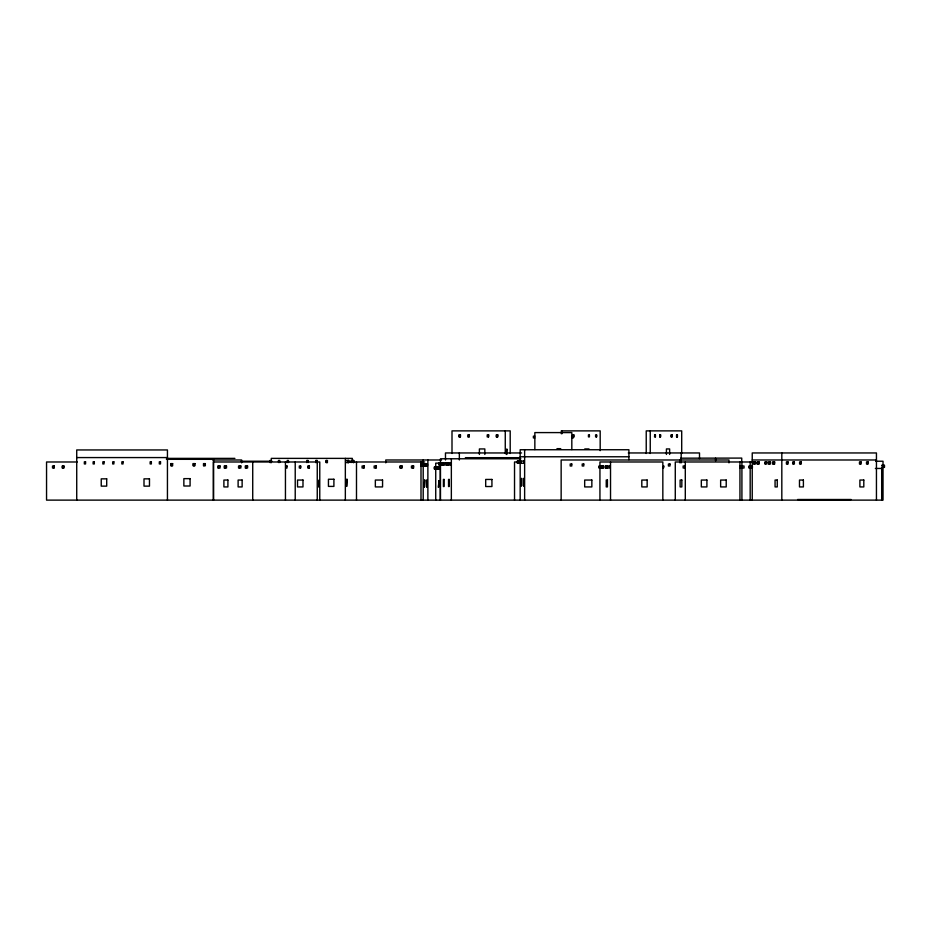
<?xml version="1.0" encoding="UTF-8"?>
<svg xmlns="http://www.w3.org/2000/svg" width="931" height="931" viewBox="0 0 931 931"><rect width="100%" height="100%" fill="white"/><g stroke="black" fill="none" stroke-linecap="round" stroke-linejoin="round"><path stroke-width="1.4" d="M573.193 434.893L574.159 434.893L574.159 436.907L573.193 436.907L573.217 434.893M596.55 434.893L595.584 434.893L595.607 436.907L596.55 436.907L596.55 434.893L596.527 436.907M654.54 434.893L655.424 434.893L655.424 436.907L654.54 436.907L654.714 434.893M534.848 436.162L533.393 436.162L533.393 437.942L534.848 437.942M571.82 436.162L573.275 436.162L573.275 437.942L571.82 437.942M556.959 448.661L560.73 448.661M584.749 448.94L589.009 448.94M521.581 452.955L445.46 452.955L445.507 459.984M628.285 452.955L699.507 452.955L699.507 458.576M520.173 456.772L628.902 456.772M76.726 457.575L167.44 457.575M465.372 457.68L519.486 457.68M680.736 458.18L741.739 458.087L741.739 462.428M166.509 458.378L234.915 458.378M520.86 458.774L440.479 458.774L440.479 500.122M166.428 459.32L213.502 459.32L213.502 500.122M212.803 459.984L241.641 459.984L241.641 462.847M441.538 459.984L385.783 459.984L385.783 462.847M752.236 459.984L876.443 459.984M269.92 460.461L269.978 462.544M270.502 460.461L270.444 462.544M308.045 460.461L306.73 460.461L306.73 462.556M317.203 460.461L315.888 460.461L315.888 462.556M348.822 460.461L345.68 460.461L345.68 462.556L348.822 462.556L348.753 460.461M241.082 461.229L272.027 461.229M875.664 461.229L883.019 461.229L883.019 500.122L46.55 500.122L46.55 461.985L77.25 461.985M348.345 461.985L424.722 461.985M518.23 461.985L514.529 461.985L514.529 500.122M753.179 461.985L675.278 461.985L675.278 500.122M327.456 462.556L326.141 462.556L326.141 460.461L327.456 460.461L327.351 462.556M446.03 462.916L438.99 462.916L438.99 464.976L446.03 464.976L445.879 462.916M441.341 463.138L435.731 463.138L435.731 500.122M421.021 463.999L427.527 463.999L427.457 466L421.021 466L421.091 463.999M881.622 465.314L884.45 465.314L884.45 467.362L881.622 467.362M685.297 466L683.156 466L683.156 468.014L685.297 468.014M739.947 466L744.02 466L744.02 468.014L739.947 468.014M875.373 468.456L881.692 468.456L881.692 500.122M797.576 499.505L851.155 499.505M884.345 465.314L884.345 467.362M882.355 465.314L882.355 467.362M876.443 500.122L876.443 452.955L752.236 452.955L752.236 500.122M867.343 461.985L867.343 463.999M860.314 461.985L860.314 463.999M800.451 461.985L800.451 463.999M793.515 461.985L793.515 463.999M787.254 461.985L787.254 463.999M781.819 452.955L781.819 500.122M774.196 461.985L774.196 463.999M773.172 461.985L773.172 463.999M769.076 461.985L769.076 463.999M765.422 461.985L765.422 463.999M758.637 461.985L758.637 463.999M757.613 461.985L757.613 463.999M754.11 461.985L754.11 463.999M750.561 466L750.561 468.014M750.386 466L750.386 468.014M750.177 461.985L750.177 500.122M749.304 466L749.304 468.014M742.1 466L742.1 468.014M741.914 461.985L741.914 500.122M739.947 461.985L739.947 500.122M728.973 462.847L728.973 459.984L561.149 459.984L561.149 500.122M715.59 458.18L715.59 461.066M685.297 461.985L685.297 500.122M681.701 453.478L681.701 430.878L646.23 430.878L646.23 453.478M681.178 452.955L681.178 462.847M679.967 459.984L679.967 462.847M677.256 434.893L677.256 436.907M676.721 434.893L676.721 436.907M671.879 434.893L671.879 436.907M671.344 434.893L671.344 436.907M669.633 454.444L669.633 448.94L666.421 448.94L666.421 454.444M662.837 500.122L662.837 461.985L599.936 461.985L599.936 500.122M660.405 434.893L660.405 436.907M659.87 434.893L659.87 436.907M655.249 434.893L655.249 436.907M650.245 430.878L650.245 453.478M628.902 459.658L628.902 449.743L520.173 449.743L520.173 500.122M610.527 461.985L610.527 500.122M607.454 466L607.454 468.014M607.198 466L607.198 468.014M605.476 466L605.476 468.014M603.044 466L603.044 468.014M601.403 466L601.403 468.014M601.24 466L601.24 468.014M600.984 466L600.984 468.014M600.181 450.651L600.181 430.878L561.312 430.878L561.312 433.706M599.343 466L599.343 468.014M571.82 449.557L571.82 432.589L534.848 432.589L534.848 449.557M561.998 430.878L561.998 433.706M524.63 449.743L524.63 500.122M521.011 461.101L520.953 463.277M518.66 461.101L518.718 463.277M518.23 461.101L518.23 463.277M518.171 461.101L518.171 463.277M517.764 461.101L517.694 463.277M510.2 453.478L510.2 430.878L452 430.878L452 453.478M506.848 454.444L506.848 448.94L506.301 454.444M505.265 430.878L505.265 453.478M497.515 434.893L497.515 436.907M496.537 434.893L496.537 436.907M488.414 434.893L488.414 436.907M484.83 454.444L484.83 448.94L479.395 448.94L479.395 454.444M468.98 434.893L468.98 436.907M460.263 434.893L460.263 436.907M459.274 434.893L459.274 436.907M459.344 452.955L459.344 459.984M451.349 458.774L451.349 500.122M450.371 462.916L450.371 464.976M448.114 462.916L448.114 464.976M447.974 462.916L447.974 464.976M447.02 462.916L447.02 464.976M443.622 462.916L443.622 464.976M443.482 462.916L443.482 464.976M442.528 462.916L442.388 464.976M441.352 462.916L441.201 464.976M440.282 464.557L440.282 500.122M440.037 462.916L440.188 464.976M439.735 467.025L439.735 468.968M439.141 462.916L439.141 464.976M439.001 467.025L439.001 468.968M437.977 467.025L437.977 468.968M437.873 467.025L437.873 468.968M437.128 467.025L437.128 468.968M437.023 467.025L437.023 468.968M435.312 467.025L435.196 468.968M434.498 467.025L434.498 468.968M427.876 459.984L427.876 500.122M427.05 463.999L427.05 466M426.992 463.999L426.992 466M424.897 463.999L424.955 466M424.489 463.999L424.42 466M423.198 459.984L423.198 500.122M422.965 463.999L423.023 466M422.546 463.999L422.488 466M421.545 463.999L421.475 466M420.998 461.985L420.998 500.122M413.05 466L413.05 468.014M401.494 466L401.494 468.014M400.481 466L400.481 468.014M375.752 466L375.752 468.014M363.672 466L363.672 468.014M356.492 461.985L356.492 500.122M353.757 462.556L353.757 460.461L351.068 460.461L351.138 462.556M353.699 460.461L353.699 462.556M353.233 460.461L353.175 462.556M352.325 461.252L352.325 458.378L271.293 458.378L271.293 462.695M347.787 460.461L347.845 462.556M345.343 458.378L345.343 500.122M326.257 460.461L326.257 462.556M319.764 500.122L319.764 461.985L213.42 461.985L213.42 500.122M317.25 461.985L317.25 500.122M317.087 460.461L317.203 462.556M315.993 460.461L315.993 462.556M309.278 466L309.278 468.014M308.184 466L308.184 468.014M307.94 460.461L308.045 462.556M300.515 466L300.515 468.014M295.22 461.985L295.22 500.122M288.529 462.556L288.424 460.461L287.214 460.461L287.33 462.556M285.445 461.985L285.445 500.122M279.661 462.556L279.766 460.461L278.45 460.461L278.567 462.556M252.72 461.985L252.72 500.122M246.168 466L246.168 468.014M239.442 466L239.442 468.014M225.104 466L225.104 468.014M218.669 466L218.669 468.014M203.959 463.615L203.959 465.756M194.439 463.615L194.439 465.756M193.52 463.615L193.52 465.756M172.165 463.615L172.165 465.756M171.257 463.615L171.257 465.756M167.44 500.122L167.44 449.952L76.726 449.952L76.726 500.122M63.622 466L63.622 468.014M62.528 466L62.528 468.014M53.858 466L53.858 468.014M460.473 434.893L459.064 434.893L459.064 436.907L460.473 436.907L460.473 434.893M469.189 434.893L467.781 434.893L467.781 436.907L469.189 436.907L469.189 434.893M488.624 434.893L487.216 434.893L487.216 436.907L488.624 436.907L488.624 434.893M497.736 434.893L496.328 434.893L496.328 436.907L497.736 436.907L497.736 434.893M589.404 434.893L588.439 434.893L588.462 436.907L589.404 436.907L589.404 434.893M660.568 434.893L659.695 434.893L659.695 436.907L660.568 436.907L660.568 434.893M672.054 434.893L671.17 434.893L671.17 436.907L672.054 436.907L672.054 434.893M677.431 434.893L676.546 434.893L676.546 436.907L677.431 436.907L677.431 434.893M524.293 461.101L517.264 461.101L517.264 463.277L524.293 463.277L524.234 461.101M85.559 461.823L84.349 461.823L84.349 463.952L85.559 463.952L85.559 461.823M94.322 461.823L93.123 461.823L93.123 463.952L94.322 463.952L94.322 461.823M104.028 461.823L102.829 461.823L102.829 463.952L104.028 463.952L104.028 461.823M113.873 461.823L112.674 461.823L112.674 463.952L113.873 463.952L113.873 461.823M123.032 461.823L121.833 461.823L121.833 463.952L123.032 463.952L123.032 461.823M151.357 461.823L150.147 461.823L150.147 463.952L151.357 463.952L151.357 461.823M160.516 461.823L159.317 461.823L159.317 463.952L160.516 463.952L160.516 461.823M755.623 461.985L753.633 461.985L753.633 463.999L755.623 463.999L755.623 461.985M759.126 461.985L757.136 461.985L757.136 463.999L759.126 463.999L759.126 461.985M766.923 461.985L764.933 461.985L764.933 463.999L766.923 463.999L766.923 461.985M770.577 461.985L768.587 461.985L768.587 463.999L770.577 463.999L770.577 461.985M774.673 461.985L772.695 461.985L772.695 463.999L774.673 463.999L774.673 461.985M788.115 461.985L786.416 461.985L786.416 463.999L788.115 463.999L788.115 461.985M794.376 461.985L792.677 461.985L792.677 463.999L794.376 463.999L794.376 461.985M801.312 461.985L799.613 461.985L799.613 463.999L801.312 463.999L801.312 461.985M861.175 461.985L859.476 461.985L859.476 463.999L861.175 463.999L861.175 461.985M868.204 461.985L866.505 461.985L866.505 463.999L868.204 463.999L868.204 461.985M450.523 462.916L446.88 462.916L446.88 464.976L450.523 464.976L450.523 462.916M172.631 463.615L170.804 463.615L170.804 465.756L172.631 465.756L172.631 463.615M194.893 463.615L193.066 463.615L193.066 465.756L194.893 465.756L194.893 463.615M205.332 463.615L203.493 463.615L203.493 465.756L205.332 465.756L205.332 463.615M571.785 463.999L570.203 463.999L570.203 466L571.785 466L571.785 463.999M583.784 463.999L582.212 463.999L582.212 466L583.784 466L583.784 463.999M669.983 463.999L668.411 463.999L668.411 466L669.983 466L669.983 463.999M54.114 466L52.52 466L52.52 468.014L54.114 468.014L54.114 466M63.867 466L62.272 466L62.272 468.014L63.867 468.014L63.867 466M220.077 466L217.784 466L217.784 468.014L220.077 468.014L220.077 466M226.512 466L224.22 466L224.22 468.014L226.512 468.014L226.512 466M240.85 466L238.557 466L238.557 468.014L240.85 468.014L240.85 466M247.576 466L245.284 466L245.284 468.014L247.576 468.014L247.576 466M287.027 466L285.724 466L285.724 468.014L287.027 468.014L287.027 466M300.62 466L299.305 466L299.305 468.014L300.62 468.014L300.62 466M309.383 466L308.068 466L308.068 468.014L309.383 468.014L309.383 466M364.254 466L362.089 466L362.089 468.014L364.254 468.014L364.254 466M376.322 466L374.157 466L374.157 468.014L376.322 468.014L376.322 466M402.076 466L399.911 466L399.911 468.014L402.076 468.014L402.076 466M413.632 466L411.467 466L411.467 468.014L413.632 468.014L413.632 466M603.3 466L599.087 466L599.087 468.014L603.3 468.014L603.3 466M609.514 466L605.22 466L605.22 468.014L609.514 468.014L609.514 466M663.698 466L663.442 468.014L663.698 466M752.399 466L749.129 466L749.129 468.014L752.399 468.014L752.399 466M439.851 467.025L434.381 467.025L434.381 468.968L439.851 468.968L439.851 467.025M521.651 478.441L521.383 485.877L521.651 478.441M523.746 478.441L523.478 485.877L523.746 478.441M190.087 478.639L183.861 478.639L183.861 486.005L190.087 486.005L190.087 478.639M106.704 478.848L101.235 478.848L101.235 486.133L106.704 486.133L106.704 478.848M149.472 478.848L144.002 478.848L144.002 486.133L149.472 486.133L149.472 478.848M333.903 479.244L328.445 479.244L328.445 486.401L333.903 486.401L333.903 479.244M346.926 479.244L346.646 486.401L346.926 479.244M444.075 479.442L443.412 479.442L443.412 486.529L444.075 486.529L444.075 479.442M449.196 479.442L448.544 479.442L448.544 486.529L449.196 486.529L449.196 479.442M491.929 479.442L485.691 479.442L485.691 486.529L491.929 486.529L491.929 479.442M227.909 480.047L223.894 480.047L223.894 486.925L227.909 486.925L227.909 480.047M242.13 480.047L238.115 480.047L238.115 486.925L242.13 486.925L242.13 480.047M302.982 480.047L297.524 480.047L297.524 486.925L302.982 486.925L302.982 480.047M319.24 480.047L318.949 486.925L319.24 480.047M382.56 480.047L375.344 480.047L375.344 486.925L382.56 486.925L382.56 480.047M424.745 480.047L424.466 486.925L424.745 480.047M426.957 480.047L426.666 486.925L426.957 480.047M591.848 480.047L584.68 480.047L584.68 486.925L591.848 486.925L591.848 480.047M607.431 480.047L606.244 480.047L606.244 486.925L607.431 486.925L607.431 480.047M647.15 480.047L641.808 480.047L641.808 486.925L647.15 486.925L647.15 480.047M681.829 480.047L680.13 480.047L680.13 486.925L681.829 486.925L681.829 480.047M706.908 480.047L701.334 480.047L701.334 486.925L706.908 486.925L706.908 480.047M726.215 480.047L720.641 480.047L720.641 486.925L726.215 486.925L726.215 480.047M777.257 480.047L775.069 480.047L775.069 486.925L777.257 486.925L777.257 480.047M803.395 480.047L799.485 480.047L799.485 486.925L803.395 486.925L803.395 480.047M863.805 480.047L859.895 480.047L859.895 486.925L863.805 486.925L863.805 480.047M438.955 480.652L438.443 487.32L438.955 480.652M523.839 463.277L523.839 461.101L523.781 463.277M520.557 463.277L520.557 461.101L520.499 463.277M519.172 463.277L519.172 461.101L519.114 463.277M422.046 466L422.046 463.999L421.976 466M348.31 462.556L348.31 460.461L348.241 462.556"/></g></svg>
